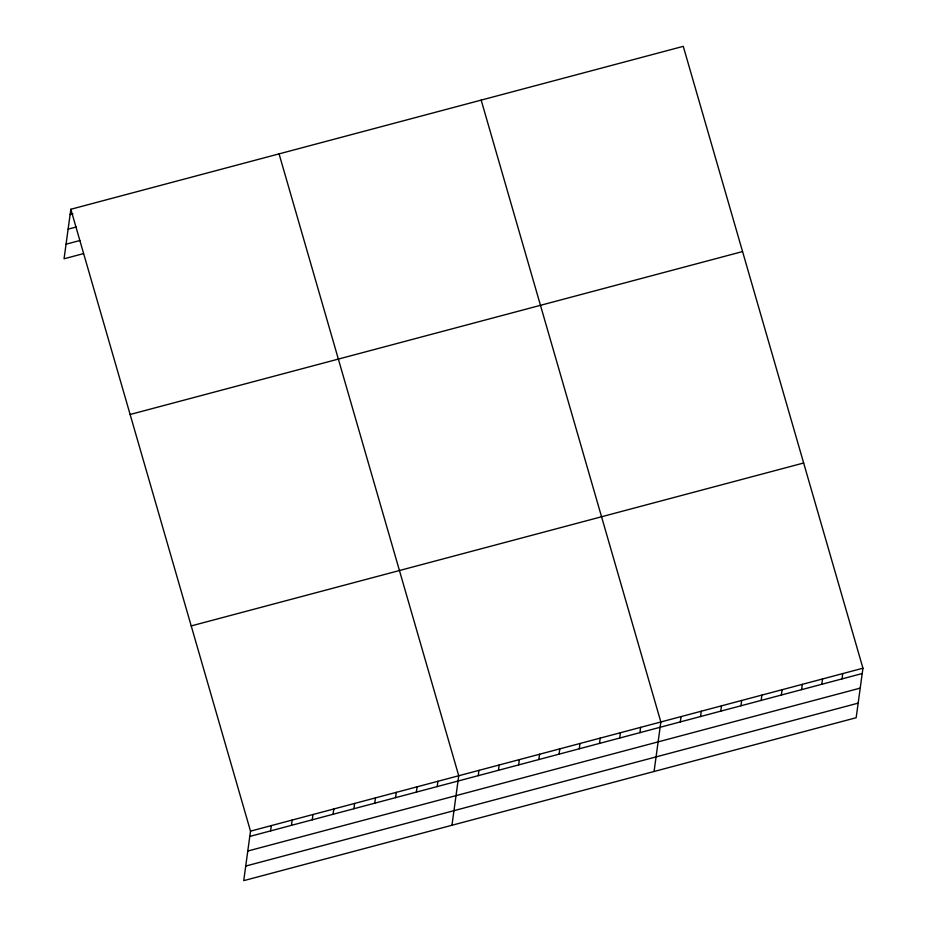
<?xml version="1.0" encoding="UTF-8"?>
<svg xmlns="http://www.w3.org/2000/svg" width="927" height="927" viewBox="0 0 927 927"><rect width="100%" height="100%" fill="white"/><g stroke="black" fill="none" stroke-linecap="round" stroke-linejoin="round"><path stroke-width="1.39" d="M70.834 209.27L250.51 831.137L243.731 880.65L856.166 717.73L862.944 668.216L683.269 46.35L70.834 209.27L64.056 258.784L83.488 253.616M270.614 830.893L271.333 825.598M291.437 825.354L292.156 820.059M312.26 819.816L312.978 814.52M333.083 814.277L333.801 808.981M353.905 808.738L354.624 803.442M374.728 803.199L375.447 797.904M395.551 797.66L396.269 792.365M416.374 792.121L417.092 786.826M437.196 786.583L437.915 781.287M451.959 825.262L458.738 775.748L279.062 153.87M478.228 775.667L478.946 770.372M498.436 770.291L499.166 764.995M518.645 764.914L519.375 759.619M538.854 759.537L539.584 754.242M559.062 754.161L559.792 748.865M579.282 748.784L580.001 743.489M599.491 743.408L600.209 738.112M619.699 738.031L620.43 732.736M639.908 732.654L640.638 727.359M654.068 771.496L660.847 721.982L481.171 100.116M680.325 721.901L681.055 716.606M700.534 716.536L701.264 711.229M720.754 711.16L721.473 705.853M740.963 705.783L741.681 700.476M761.171 700.406L761.901 695.099M781.38 695.03L782.11 689.723M801.588 689.653L802.318 684.346M821.797 684.277L822.527 678.97M842.017 678.9L842.736 673.593M70.104 214.566L72.885 213.836M68.111 229.154L76.443 226.941M66.049 244.195L79.931 240.499M130.128 414.485L742.562 251.565M191.217 625.922L803.651 463.002M250.51 831.137L862.944 668.216M249.78 836.432L862.226 673.523M247.787 851.032L860.221 688.112M245.725 866.061L858.17 703.141"/></g></svg>
